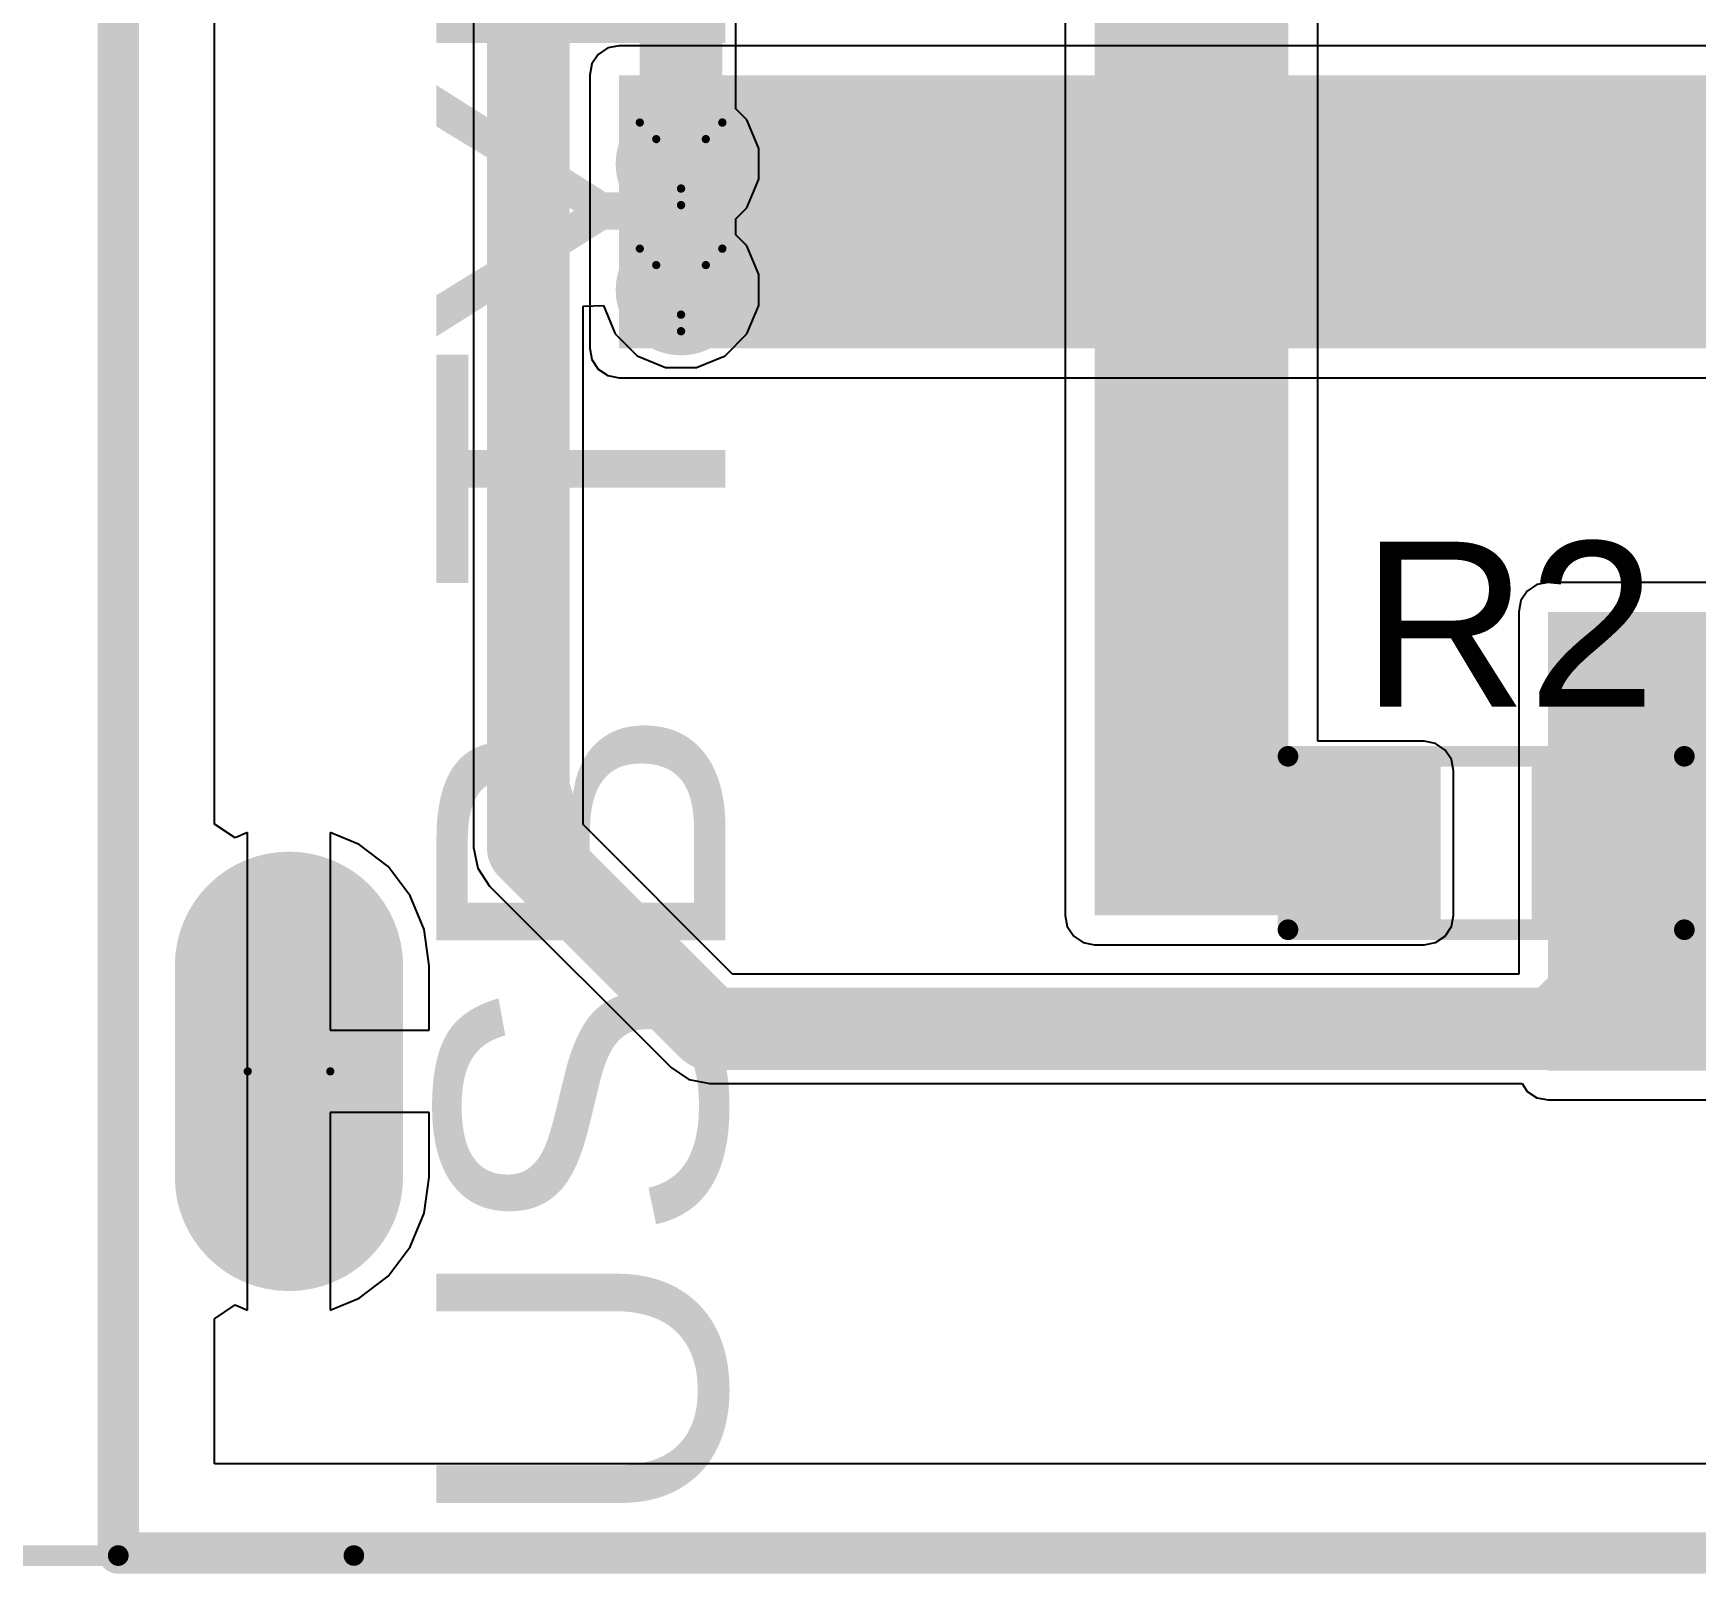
# Model space of a CAD drawing. Header units: millimetres. Extents: x -6 to 194, y -120 to 229.
# Drawn here: x 23.27 to 33.5, y -0.13 to 9.35 of the extents above; entities that cross this region are included whole.
import ezdxf

# ---------------------------------------------------------------- set-up
doc = ezdxf.new("R2010")
doc.units = ezdxf.units.MM
for name, color, linetype in [('BottomLayer', 5, 'Continuous'), ('BottomSolder', 6, 'Continuous'), ('DrillDrawing', 1, 'Continuous'), ('Mechanical2', 216, 'Continuous'), ('MultiLayer', 9, 'Continuous'), ('PadHoleLayer', 156, 'Continuous'), ('TopLayer', 1, 'Continuous'), ('TopOverlay', 2, 'Continuous'), ('TopPaste', 8, 'Continuous'), ('TopSolder', 216, 'Continuous'), ('ViaHoleLayer', 16, 'Continuous')]:
    doc.layers.add(name, color=color, linetype=linetype)
doc.styles.add('Arial', font='', dxfattribs={"height": 0.2})
doc.styles.get('Arial').set_extended_font_data('Arial')

# ---------------------------------------------------------------- blocks, each defined once
blk = doc.blocks.new('U224_051N_3GRA035_11')
at = {"layer": 'BottomLayer'}
h = blk.add_hatch(color=5, dxfattribs=at)
edge = h.paths.add_edge_path()
edge.add_arc((7.85, -4.95), 0.6, 180, 360)
edge.add_line((8.45, -4.95), (8.45, -3.65))
edge.add_arc((7.85, -3.65), 0.6, 0, 180)
edge.add_line((7.25, -3.65), (7.25, -4.95))
at = {"layer": 'BottomSolder'}
h = blk.add_hatch(color=6, dxfattribs=at)
edge = h.paths.add_edge_path()
edge.add_arc((7.85, -4.95), 0.702, 180, 360)
edge.add_line((8.552, -4.95), (8.552, -3.65))
edge.add_arc((7.85, -3.65), 0.702, 0, 180)
edge.add_line((7.148, -3.65), (7.148, -4.95))
at = {"layer": 'MultiLayer'}
h = blk.add_hatch(color=9, dxfattribs=at)
edge = h.paths.add_edge_path()
edge.add_arc((7.85, -4.95), 0.6, 180, 360)
edge.add_line((8.45, -4.95), (8.45, -3.65))
edge.add_arc((7.85, -3.65), 0.6, 0, 180)
edge.add_line((7.25, -3.65), (7.25, -4.95))
at = {"layer": 'PadHoleLayer'}
h = blk.add_hatch(color=156, dxfattribs=at)
edge = h.paths.add_edge_path()
edge.add_arc((7.85, -4.89), 0.36, 180, 360)
edge.add_line((8.21, -4.89), (8.21, -3.71))
edge.add_arc((7.85, -3.71), 0.36, 0, 180)
edge.add_line((7.49, -3.71), (7.49, -4.89))
at = {"layer": 'TopLayer'}
h = blk.add_hatch(color=1, dxfattribs=at)
edge = h.paths.add_edge_path()
edge.add_arc((7.85, -4.95), 0.6, 180, 360)
edge.add_line((8.45, -4.95), (8.45, -3.65))
edge.add_arc((7.85, -3.65), 0.6, 0, 180)
edge.add_line((7.25, -3.65), (7.25, -4.95))
at = {"layer": 'TopSolder'}
h = blk.add_hatch(color=216, dxfattribs=at)
edge = h.paths.add_edge_path()
edge.add_arc((7.85, -4.95), 0.702, 180, 360)
edge.add_line((8.552, -4.95), (8.552, -3.65))
edge.add_arc((7.85, -3.65), 0.702, 0, 180)
edge.add_line((7.148, -3.65), (7.148, -4.95))
at = {"layer": 'TopOverlay', "const_width": 0.127}
for points in [[(6.8, -7.279), (6.8, 3.471)], [(-6.8, -7.279), (6.8, -7.279)], [(6.8, -7.279), (8.25, -7.279)]]:
    blk.add_lwpolyline(points, dxfattribs=at)
at = {"layer": 'TopOverlay', "const_width": 0.0635}
for points in [[(6.768, -7.279, 1), (6.832, -7.279, 1)], [(6.768, -7.279, 1), (6.832, -7.279, 1)], [(6.768, -7.279, 1), (6.832, -7.279, 1)], [(8.218, -7.279, 1), (8.281, -7.279, 1)]]:
    blk.add_lwpolyline(points, format="xyb", close=True, dxfattribs=at)
blk = doc.blocks.new('R___0603_27')
at = {"layer": 'TopLayer'}
for points in [[(-0.381, 0.4445), (-0.381, -0.4445), (-1.143, -0.4445), (-1.143, 0.4445)], [(1.143, 0.4445), (1.143, -0.4445), (0.381, -0.4445), (0.381, 0.4445)]]:
    blk.add_hatch(color=1, dxfattribs=at).paths.add_polyline_path(points)
at = {"layer": 'TopPaste'}
for points in [[(-0.381, 0.4445), (-0.381, -0.4445), (-1.143, -0.4445), (-1.143, 0.4445)], [(1.143, 0.4445), (1.143, -0.4445), (0.381, -0.4445), (0.381, 0.4445)]]:
    blk.add_hatch(color=8, dxfattribs=at).paths.add_polyline_path(points)
at = {"layer": 'TopSolder'}
for points in [[(-0.2794, 0.5461), (-0.2794, -0.5461), (-1.2446, -0.5461), (-1.2446, 0.5461)], [(1.2446, 0.5461), (1.2446, -0.5461), (0.2794, -0.5461), (0.2794, 0.5461)]]:
    blk.add_hatch(color=216, dxfattribs=at).paths.add_polyline_path(points)
at = {"layer": 'TopOverlay', "const_width": 0.127}
for points in [[(-1.2192, 0.5334), (1.2192, 0.5334)], [(-1.2192, -0.5334), (-1.2192, 0.5334)], [(1.2192, -0.5334), (1.2192, 0.5334)], [(-1.2192, -0.5334), (1.2192, -0.5334)]]:
    blk.add_lwpolyline(points, dxfattribs=at)
at = {"layer": 'TopOverlay', "const_width": 0.0635}
for points in [[(-1.25095, 0.5334, 1), (-1.18745, 0.5334, 1)], [(-1.25095, 0.5334, 1), (-1.18745, 0.5334, 1)], [(1.18745, 0.5334, 1), (1.25095, 0.5334, 1)], [(1.18745, 0.5334, 1), (1.25095, 0.5334, 1)], [(-1.25095, -0.5334, 1), (-1.18745, -0.5334, 1)], [(-1.25095, -0.5334, 1), (-1.18745, -0.5334, 1)], [(1.18745, -0.5334, 1), (1.25095, -0.5334, 1)], [(1.18745, -0.5334, 1), (1.25095, -0.5334, 1)]]:
    blk.add_lwpolyline(points, format="xyb", close=True, dxfattribs=at)

msp = doc.modelspace()

# ---------------------------------------------------------------- hatches: boundary and pattern name
at = {"layer": 'BottomLayer'}
msp.add_hatch(color=5, dxfattribs=at).paths.add_polyline_path([(26.873, 7.413), (59.798, 7.413), (59.798, 9.093), (26.873, 9.093)])
h = msp.add_hatch(color=5, dxfattribs=at)
edge = h.paths.add_edge_path()
edge.add_arc((27.254, 8.548), 0.3, 0, 360)
h = msp.add_hatch(color=5, dxfattribs=at)
edge = h.paths.add_edge_path()
edge.add_arc((27.254, 7.772), 0.3, 0, 360)
at = {"layer": 'BottomSolder'}
h = msp.add_hatch(color=6, dxfattribs=at)
edge = h.paths.add_edge_path()
edge.add_arc((27.254, 8.548), 0.402, 0, 360)
h = msp.add_hatch(color=6, dxfattribs=at)
edge = h.paths.add_edge_path()
edge.add_arc((27.254, 7.772), 0.402, 0, 360)
at = {"layer": 'TopLayer'}
for points in [[(29.798, 3.924), (30.99, 3.924), (30.99, 11.823), (29.798, 11.823)], [(32.588, 2.969), (35.785, 2.969), (35.785, 5.791), (32.588, 5.791)], [(29.798, 3.924), (31.826, 3.924), (31.826, 4.813), (29.798, 4.813)]]:
    msp.add_hatch(color=1, dxfattribs=at).paths.add_polyline_path(points)
h = msp.add_hatch(color=1, dxfattribs=at)
edge = h.paths.add_edge_path()
edge.add_arc((27.254, 8.548), 0.3, 0, 360)
h = msp.add_hatch(color=1, dxfattribs=at)
edge = h.paths.add_edge_path()
edge.add_arc((27.254, 7.772), 0.3, 0, 360)
at = {"layer": 'TopSolder'}
h = msp.add_hatch(color=216, dxfattribs=at)
edge = h.paths.add_edge_path()
edge.add_arc((27.254, 8.548), 0.402, 0, 360)
h = msp.add_hatch(color=216, dxfattribs=at)
edge = h.paths.add_edge_path()
edge.add_arc((27.254, 7.772), 0.402, 0, 360)
at = {"layer": 'ViaHoleLayer'}
h = msp.add_hatch(color=16, dxfattribs=at)
edge = h.paths.add_edge_path()
edge.add_arc((27.254, 8.548), 0.15, 0, 360)
h = msp.add_hatch(color=16, dxfattribs=at)
edge = h.paths.add_edge_path()
edge.add_arc((27.254, 7.772), 0.15, 0, 360)

# ---------------------------------------------------------------- linework, layer by layer
at = {"layer": 'BottomLayer'}
for p, q in [((24.384, 4.486), (24.384, 9.542)), ((26.745, 9.221), (26.706, 9.163)), ((26.804, 9.261), (26.745, 9.221)), ((26.873, 9.274), (26.804, 9.261)), ((59.798, 9.274), (26.873, 9.274)), ((26.706, 9.163), (26.692, 9.093)), ((26.692, 9.093), (26.692, 7.413)), ((26.692, 7.413), (26.706, 7.344)), ((26.706, 7.344), (26.745, 7.285)), ((26.745, 7.285), (26.804, 7.246)), ((26.804, 7.246), (26.873, 7.232)), ((26.873, 7.232), (59.798, 7.232)), ((24.511, 4.401), (24.384, 4.486)), ((24.588, 4.434), (24.511, 4.401)), ((24.588, 2.964), (24.588, 4.434)), ((25.273, 4.36), (25.096, 4.434)), ((25.096, 4.434), (25.096, 3.218)), ((25.452, 4.224), (25.273, 4.36)), ((25.588, 4.045), (25.452, 4.224)), ((25.674, 3.837), (25.588, 4.045)), ((25.704, 3.614), (25.674, 3.837)), ((25.704, 3.218), (25.704, 3.614)), ((25.096, 3.218), (25.704, 3.218)), ((24.588, 1.495), (24.588, 2.964)), ((25.704, 2.71), (25.096, 2.71)), ((25.096, 2.71), (25.096, 1.495)), ((25.704, 2.314), (25.704, 2.71)), ((25.674, 2.091), (25.704, 2.314)), ((25.588, 1.884), (25.674, 2.091)), ((25.452, 1.705), (25.588, 1.884)), ((25.273, 1.568), (25.452, 1.705)), ((25.096, 1.495), (25.273, 1.568)), ((24.384, 1.442), (24.511, 1.527)), ((24.384, 0.549), (24.384, 1.442)), ((24.511, 1.527), (24.588, 1.495)), ((51.911, 0.549), (24.384, 0.549))]:
    msp.add_line(p, q, dxfattribs=at)
at = {"layer": 'BottomLayer', "const_width": 0.305}
msp.add_lwpolyline([(27.483, 7.772), (54.616, 7.772)], dxfattribs=at)
at = {"layer": 'BottomLayer', "const_width": 0.152}
msp.add_lwpolyline([(27.407, 7.772, 1), (27.559, 7.772, 1)], format="xyb", close=True, dxfattribs=at)
at = {"layer": 'DrillDrawing', "const_width": 0.0508}
for points in [[(27, 8.802), (27.508, 8.802)], [(27, 8.802), (27.254, 8.294)], [(27.254, 8.294), (27.508, 8.802)], [(27.102, 8.7), (27.407, 8.7)], [(27.102, 8.7), (27.254, 8.396)], [(27.254, 8.396), (27.407, 8.7)], [(27, 8.026), (27.508, 8.026)], [(27, 8.026), (27.254, 7.518)], [(27.254, 7.518), (27.508, 8.026)], [(27.102, 7.925), (27.407, 7.925)], [(27.102, 7.925), (27.254, 7.62)], [(27.254, 7.62), (27.407, 7.925)]]:
    msp.add_lwpolyline(points, dxfattribs=at)
at = {"layer": 'DrillDrawing'}
for points, const_width in [([(26.988, 8.802, 1), (27.013, 8.802, 1)], 0.0254), ([(26.988, 8.802, 1), (27.013, 8.802, 1)], 0.0254), ([(27.495, 8.802, 1), (27.521, 8.802, 1)], 0.0254), ([(27.495, 8.802, 1), (27.521, 8.802, 1)], 0.0254), ([(27.089, 8.7, 1), (27.114, 8.7, 1)], 0.0254), ([(27.089, 8.7, 1), (27.114, 8.7, 1)], 0.0254), ([(27.394, 8.7, 1), (27.419, 8.7, 1)], 0.0254), ([(27.394, 8.7, 1), (27.419, 8.7, 1)], 0.0254), ([(27.241, 8.396, 1), (27.267, 8.396, 1)], 0.0254), ([(27.241, 8.396, 1), (27.267, 8.396, 1)], 0.0254), ([(27.241, 8.294, 1), (27.267, 8.294, 1)], 0.0254), ([(27.241, 8.294, 1), (27.267, 8.294, 1)], 0.0254), ([(26.988, 8.026, 1), (27.013, 8.026, 1)], 0.0254), ([(26.988, 8.026, 1), (27.013, 8.026, 1)], 0.0254), ([(27.495, 8.026, 1), (27.521, 8.026, 1)], 0.0254), ([(27.495, 8.026, 1), (27.521, 8.026, 1)], 0.0254), ([(27.089, 7.925, 1), (27.114, 7.925, 1)], 0.0254), ([(27.089, 7.925, 1), (27.114, 7.925, 1)], 0.0254), ([(27.394, 7.925, 1), (27.419, 7.925, 1)], 0.0254), ([(27.394, 7.925, 1), (27.419, 7.925, 1)], 0.0254), ([(27.241, 7.62, 1), (27.267, 7.62, 1)], 0.0254), ([(27.241, 7.62, 1), (27.267, 7.62, 1)], 0.0254), ([(27.241, 7.518, 1), (27.267, 7.518, 1)], 0.0254), ([(27.241, 7.518, 1), (27.267, 7.518, 1)], 0.0254), ([(25.096, 2.964, 1), (24.588, 2.964, 1)], 0.0508), ([(24.576, 2.964, 1), (24.601, 2.964, 1)], 0.0254), ([(25.084, 2.964, 1), (25.109, 2.964, 1)], 0.0254)]:
    msp.add_lwpolyline(points, format="xyb", close=True, dxfattribs=dict(at, const_width=const_width))
at = {"layer": 'Mechanical2', "const_width": 0.254}
for points in [[(23.792, 0), (23.792, 10.736)], [(23.792, 0), (23.792, 0)], [(23.792, 0), (71.002, 0)]]:
    msp.add_lwpolyline(points, dxfattribs=at)
at = {"layer": 'Mechanical2', "const_width": 0.127}
msp.add_lwpolyline([(23.729, 0, 1), (23.856, 0, 1)], format="xyb", close=True, dxfattribs=at)
msp.add_lwpolyline([(23.729, 0, 1), (23.856, 0, 1)], format="xyb", close=True, dxfattribs=at)
msp.add_lwpolyline([(23.729, 0, 1), (23.856, 0, 1)], format="xyb", close=True, dxfattribs=at)
msp.add_lwpolyline([(23.729, 0, 1), (23.856, 0, 1)], format="xyb", close=True, dxfattribs=at)
at = {"layer": 'TopLayer'}
for p, q in [((27.591, 8.887), (27.591, 12.509)), ((25.978, 12.306), (25.978, 4.342)), ((31.171, 4.995), (31.171, 11.823)), ((29.617, 10.741), (29.617, 4.813)), ((24.384, 4.486), (24.384, 9.542)), ((27.659, 8.819), (27.591, 8.887)), ((27.732, 8.643), (27.659, 8.819)), ((27.732, 8.453), (27.732, 8.643)), ((27.659, 8.277), (27.732, 8.453)), ((27.591, 8.209), (27.659, 8.277)), ((27.591, 8.111), (27.591, 8.209)), ((27.659, 8.043), (27.591, 8.111)), ((27.732, 7.867), (27.659, 8.043)), ((27.732, 7.677), (27.732, 7.867)), ((26.651, 7.673), (26.776, 7.677)), ((26.651, 4.482), (26.651, 7.673)), ((26.776, 7.677), (26.849, 7.502)), ((27.659, 7.502), (27.732, 7.677)), ((26.849, 7.502), (26.984, 7.367)), ((27.525, 7.367), (27.659, 7.502)), ((26.984, 7.367), (27.159, 7.295)), ((27.349, 7.295), (27.525, 7.367)), ((27.159, 7.295), (27.349, 7.295)), ((32.519, 5.959), (32.46, 5.919)), ((32.588, 5.972), (32.519, 5.959)), ((34.281, 5.972), (32.588, 5.972)), ((32.421, 5.861), (32.407, 5.791)), ((32.46, 5.919), (32.421, 5.861)), ((32.407, 5.791), (32.407, 3.562)), ((31.826, 4.995), (31.171, 4.995)), ((31.896, 4.981), (31.826, 4.995)), ((31.954, 4.941), (31.896, 4.981)), ((31.994, 4.883), (31.954, 4.941)), ((29.617, 4.813), (29.617, 3.924)), ((32.007, 4.813), (31.994, 4.883)), ((32.007, 3.924), (32.007, 4.813)), ((24.511, 4.401), (24.384, 4.486)), ((24.588, 4.434), (24.511, 4.401)), ((24.588, 2.964), (24.588, 4.434)), ((25.273, 4.36), (25.096, 4.434)), ((25.096, 4.434), (25.096, 3.218)), ((27.57, 3.562), (26.651, 4.482)), ((25.452, 4.224), (25.273, 4.36)), ((25.978, 4.342), (26.003, 4.214)), ((25.588, 4.045), (25.452, 4.224)), ((26.003, 4.214), (26.076, 4.104)), ((26.076, 4.104), (27.193, 2.988)), ((25.674, 3.837), (25.588, 4.045)), ((29.617, 3.924), (29.63, 3.855)), ((31.994, 3.855), (32.007, 3.924)), ((25.704, 3.614), (25.674, 3.837)), ((29.63, 3.855), (29.67, 3.796)), ((29.67, 3.796), (29.728, 3.757)), ((31.896, 3.757), (31.954, 3.796)), ((31.954, 3.796), (31.994, 3.855)), ((29.728, 3.757), (29.798, 3.743)), ((29.798, 3.743), (31.826, 3.743)), ((31.826, 3.743), (31.896, 3.757)), ((25.704, 3.218), (25.704, 3.614)), ((32.407, 3.562), (27.57, 3.562)), ((25.096, 3.218), (25.704, 3.218)), ((27.193, 2.988), (27.302, 2.915)), ((24.588, 1.495), (24.588, 2.964)), ((27.302, 2.915), (27.431, 2.889)), ((27.431, 2.889), (32.428, 2.889)), ((32.428, 2.889), (32.46, 2.841)), ((32.46, 2.841), (32.519, 2.801)), ((32.519, 2.801), (32.588, 2.788)), ((32.588, 2.788), (35.785, 2.788)), ((25.704, 2.71), (25.096, 2.71)), ((25.096, 2.71), (25.096, 1.495)), ((25.704, 2.314), (25.704, 2.71)), ((25.674, 2.091), (25.704, 2.314)), ((25.588, 1.884), (25.674, 2.091)), ((25.452, 1.705), (25.588, 1.884)), ((25.273, 1.568), (25.452, 1.705)), ((25.096, 1.495), (25.273, 1.568)), ((24.384, 1.442), (24.511, 1.527)), ((24.384, 0.549), (24.384, 1.442)), ((24.511, 1.527), (24.588, 1.495)), ((51.911, 0.549), (24.384, 0.549))]:
    msp.add_line(p, q, dxfattribs=at)
for points, const_width in [([(26.314, 4.342), (26.314, 12.445)], 0.508), ([(27.254, 7.772), (27.254, 12.509)], 0.508), ([(33.287, 4.686), (33.652, 5.052)], 0.254), ([(32.969, 4.432), (33.223, 4.686)], 0.254), ([(33.223, 4.686), (33.287, 4.686)], 0.254), ([(32.969, 3.562), (32.969, 4.369)], 0.508), ([(26.314, 4.342), (27.431, 3.226)], 0.508), ([(32.969, 4.369), (32.969, 4.432)], 0.254), ([(32.633, 3.226), (32.969, 3.562)], 0.508), ([(27.431, 3.226), (32.633, 3.226)], 0.508)]:
    msp.add_lwpolyline(points, dxfattribs=dict(at, const_width=const_width))
for points, const_width in [([(27.127, 7.772, 1), (27.381, 7.772, 1)], 0.254), ([(33.16, 4.686, 1), (33.287, 4.686, 1)], 0.127), ([(33.16, 4.686, 1), (33.287, 4.686, 1)], 0.127), ([(33.223, 4.686, 1), (33.35, 4.686, 1)], 0.127), ([(33.223, 4.686, 1), (33.35, 4.686, 1)], 0.127), ([(32.842, 4.369, 1), (33.096, 4.369, 1)], 0.254), ([(26.187, 4.342, 1), (26.441, 4.342, 1)], 0.254), ([(26.187, 4.342, 1), (26.441, 4.342, 1)], 0.254), ([(32.906, 4.432, 1), (33.033, 4.432, 1)], 0.127), ([(32.906, 4.432, 1), (33.033, 4.432, 1)], 0.127), ([(32.906, 4.369, 1), (33.033, 4.369, 1)], 0.127), ([(32.842, 3.562, 1), (33.096, 3.562, 1)], 0.254), ([(32.842, 3.562, 1), (33.096, 3.562, 1)], 0.254), ([(27.304, 3.226, 1), (27.558, 3.226, 1)], 0.254), ([(27.304, 3.226, 1), (27.558, 3.226, 1)], 0.254), ([(32.506, 3.226, 1), (32.76, 3.226, 1)], 0.254), ([(32.506, 3.226, 1), (32.76, 3.226, 1)], 0.254)]:
    msp.add_lwpolyline(points, format="xyb", close=True, dxfattribs=dict(at, const_width=const_width))

# ---------------------------------------------------------------- block references
for name, p in [('U224_051N_3GRA035_11', (16.992, 7.264)), ('R___0603_27', (32.207, 4.369))]:
    msp.add_blockref(name, p)

# ---------------------------------------------------------------- texts
at = {"layer": 'TopOverlay', "style": 'Arial'}
msp.add_text('USB TYPE-A', height=1.778, rotation=90, dxfattribs=at).set_placement((27.527, 0.117))
msp.add_text('R2', height=1.016, dxfattribs=at).set_placement((31.437, 5.207))

doc.saveas('drawing.dxf')
